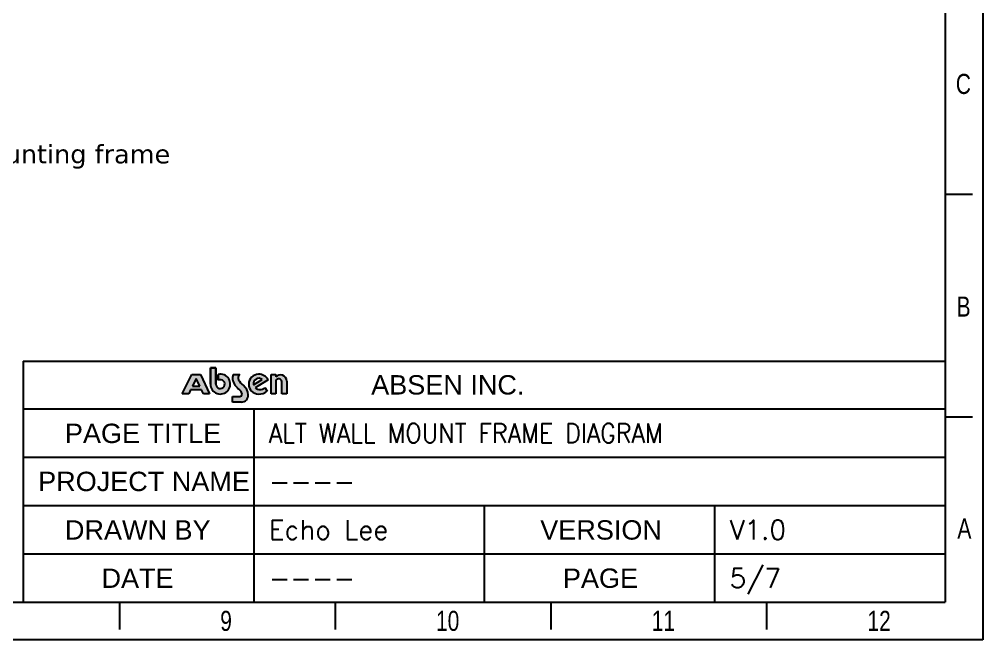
# Model space of a CAD drawing. Header units: millimetres. Extents: x 9226 to 36041, y 16031 to 21779.
# Drawn here: x 32931 to 36041, y 16032 to 18034 of the extents above; entities that cross this region are included whole.
import ezdxf
from ezdxf import colors
from ezdxf.entities.mleader import LeaderData, LeaderLine
from ezdxf.math import Vec2, Vec3

# ---------------------------------------------------------------- set-up
doc = ezdxf.new("R2010")
doc.units = ezdxf.units.MM
doc.layers.add('DIM', color=4, linetype='Continuous')
doc.layers.add('图框', color=7, linetype='Continuous')
doc.styles.add('CKSTANDARD', font='arial.ttf')
doc.styles.add('OSMS', font='verdana.ttf')
doc.styles.add('Roamns', font='romans.shx')

# ---------------------------------------------------------------- blocks, each defined once
blk = doc.blocks.new('A$C7F980674')
at = {"layer": 'DIM'}
h = blk.add_hatch(color=0, dxfattribs=at)
h.paths.add_polyline_path([(7.072382140899999e-05, 14.43823848652391), (17.54018542246194, 49.09321739150072), (32.43710042510065, 49.09321739150072), (48.55284257268067, 14.43823848652391), (37.85417935127042, 14.43823848652391), (34.52331861507264, 21.47508279329122), (15.18332810379797, 21.47508279329122), (11.78696234113886, 14.43823848652391)])
h.paths.add_polyline_path([(24.94748300875654, 41.70518833840833), (18.4432997739641, 28.22933563047082), (31.32622136492865, 28.22933563047082)], flags=16)
h = blk.add_hatch(color=0, dxfattribs=at)
edge = h.paths.add_edge_path()
edge.add_arc((102.73004367057, 13.90886456904809), 4.008224344635951, 268.9921655110325, 361.5919063077861)
edge.add_arc((99.15354010349256, 13.8520860173212), 7.585044519850372, 1.270112135883178, 51.07851824680055)
edge.add_arc((307.8846824545763, 226.7410586670685), 290.5958996836599, 223.1994758205292, 225.4213170999201, ccw=False)
edge.add_arc((110.0181443910987, 42.41204420301801), 20.20419257147762, 160.1829900287513, 226.2534819823607, ccw=False)
edge.add_line((91.01044081093276, 49.26161368391513), (102.8060160324094, 49.26161368391513))
edge.add_arc((108.2666153697937, 42.83305403733538), 8.434721350051746, 130.3455086857447, 201.7414345435993)
edge.add_arc((128.4138673179259, 54.80693761470138), 31.79540957994945, 208.3500157259416, 232.6470193688833)
edge.add_arc((94.72388420018251, 12.01322233724932), 22.67708241663319, 1.6072526751569853, 50.5832628822302, ccw=False)
edge.add_arc((105.8459691270836, 11.59352122360906), 11.59424323095258, -89.35383752252329, 5.224491977119385, ccw=False)
edge.add_line((105.9767223201925, 1.52956708916e-05), (89.85622180037899, 1.52956708916e-05))
edge.add_line((89.85622180037899, 1.52956708916e-05), (89.85622180037899, 9.9012602990897))
edge.add_line((89.85622180037899, 9.9012602990897), (102.6595425193372, 9.9012602990897))
edge = h.paths.add_edge_path()
edge.add_arc((171.7675726878224, 35.99111448746953), 5.592045124112526, 4.242312034283134, 157.3807249757778)
edge.add_line((166.6056627364887, 38.14184792619381), (166.6056627364887, 14.68336624098083))
edge.add_line((166.6056627364887, 14.68336624098083), (158.2999845909944, 14.68336624098083))
edge.add_line((158.2999845909944, 14.68336624098083), (158.2999845909944, 48.98261023246597))
edge.add_line((158.2999845909944, 48.98261023246597), (166.6056627364887, 48.98261023246597))
edge.add_line((166.6056627364887, 48.98261023246597), (166.6056627364887, 44.54051251930104))
edge.add_arc((175.059291137004, 37.22529775423028), 11.17927547709232, 0.8903209452371925, 139.1292395527885, ccw=False)
edge.add_line((186.2372169588634, 37.39900588159253), (186.2372169588634, 14.59949883442459))
edge.add_line((186.2372169588634, 14.59949883442459), (177.3442962794797, 14.59949883442459))
edge.add_line((177.3442962794797, 14.59949883442459), (177.3442962794797, 36.40478422593151))
edge = h.paths.add_edge_path(flags=16)
edge.add_arc((136.4442843357392, 32.77929143981055), 9.435952450654392, 49.48403791523462, 192.8465811329278)
edge.add_line((127.2445240183151, 30.68129030702039), (142.5744439341942, 39.9527384458579))
edge = h.paths.add_edge_path()
edge.add_arc((138.324037688988, 35.05001054707828), 12.98520101557842, 229.4306864689146, 313.987557062781)
edge.add_line((147.3422875163669, 25.70727992560023), (151.5778032950766, 19.0634939338488))
edge.add_arc((136.8676456241519, 38.39878950785715), 24.29490468469704, 268.4242694583239, 307.2636236800371, ccw=False)
edge.add_arc((136.1995790051587, 31.76485599069565), 17.65178410925637, 90, 269.99999999833244, ccw=False)
edge.add_arc((136.9909520029032, 31.53144809733931), 17.90269153484251, 25.559083157673115, 92.53353593303888, ccw=False)
edge.add_line((153.1417016008636, 39.25541415211593), (129.8788853118894, 25.18619552736891))
at = {"layer": '图框'}
h = blk.add_hatch(color=30, dxfattribs=at)
edge = h.paths.add_edge_path(flags=0)
edge.add_line((64.32187787050498, 49.15013919285958), (64.32187787050498, 38.7695952337333))
edge.add_arc((68.06519958705758, 31.86908890660379), 7.850442347056839, -179.99999999998067, 118.47852907585141, ccw=False)
edge.add_line((60.21475723999902, 31.86908890659288), (60.21475723999902, 60.55619218834499))
edge.add_line((60.21475723999902, 60.55619218834545), (50.38336833377252, 60.55619218834545))
edge.add_line((50.38336833377252, 60.55619218834545), (50.38336833377252, 31.86908890659334))
edge.add_arc((68.06519958705758, 31.86908890660379), 17.6818312532899, 180.0000000000095, 462.2222539588729)
at = {"layer": '图框', "color": 30}
for p, q in [((60.21475723999902, 60.55619218834545), (50.38336833377252, 60.55619218834545)), ((50.38336833377252, 60.55619218834545), (50.38336833377252, 31.86908890659288)), ((60.21475723999902, 31.86908890659288), (60.21475723999902, 60.55619218834545)), ((64.32187787050498, 49.15013919285047), (64.32187787050498, 38.76959523373262))]:
    blk.add_line(p, q, dxfattribs=at)
at = {"layer": '图框', "color": 30, "linetype": 'Continuous'}
for p, q in [((50.38336833377252, 60.55619218834545), (60.21475723999902, 60.55619218834545)), ((50.38336833377252, 31.86908890659288), (50.38336833377252, 60.55619218834545)), ((60.21475723999902, 60.55619218834545), (60.21475723999902, 31.86908890659288)), ((64.32187787050498, 38.76959523373262), (64.32187787050498, 49.15013919285047))]:
    blk.add_line(p, q, dxfattribs=at)
at = {"layer": '图框', "color": 7, "linetype": 'Continuous'}
for p, q in [((7.072382140899999e-05, 14.43823848652391), (17.54018542246194, 49.09321739150072)), ((17.54018542246194, 49.09321739150072), (32.43710042510065, 49.09321739150072)), ((24.94748300875654, 41.70518833840833), (18.4432997739641, 28.22933563047082)), ((31.32622136492865, 28.22933563047082), (24.94748300875654, 41.70518833840833)), ((32.43710042510065, 49.09321739150072), (48.55284257268067, 14.43823848652391)), ((91.01044081093276, 49.26161368391513), (102.8060160324094, 49.26161368391513)), ((127.2445240183151, 30.68129030702039), (142.5744439341942, 39.9527384458579)), ((153.1417016008636, 39.25541415211593), (129.8788853118894, 25.18619552736891)), ((158.2999845909944, 48.98261023246597), (166.6056627364887, 48.98261023246597)), ((158.2999845909944, 14.68336624098083), (158.2999845909944, 48.98261023246597)), ((166.6056627364887, 48.98261023246597), (166.6056627364887, 44.54051251930104)), ((166.6056627364887, 38.14184792619381), (166.6056627364887, 14.68336624098083)), ((177.3442962794797, 14.59949883442459), (177.3442962794797, 36.40478422593151)), ((186.2372169588634, 37.39900588159253), (186.2372169588634, 14.59949883442459)), ((15.18332810379797, 21.47508279329122), (11.78696234113886, 14.43823848652391)), ((34.52331861507264, 21.47508279329122), (15.18332810379797, 21.47508279329122)), ((18.4432997739641, 28.22933563047082), (31.32622136492865, 28.22933563047082)), ((37.85417935127042, 14.43823848652391), (34.52331861507264, 21.47508279329122)), ((147.3422875163669, 25.70727992560023), (151.5778032950766, 19.0634939338488)), ((11.78696234113886, 14.43823848652391), (7.072382140899999e-05, 14.43823848652391)), ((48.55284257268067, 14.43823848652391), (37.85417935127042, 14.43823848652391)), ((89.85622180037899, 9.9012602990897), (102.6595425193372, 9.9012602990897)), ((89.85622180037899, 1.52956708916e-05), (89.85622180037899, 9.9012602990897)), ((105.9767223201925, 1.52956708916e-05), (89.85622180037899, 1.52956708916e-05)), ((166.6056627364887, 14.68336624098083), (158.2999845909944, 14.68336624098083)), ((186.2372169588634, 14.59949883442459), (177.3442962794797, 14.59949883442459))]:
    blk.add_line(p, q, dxfattribs=at)
at = {"layer": '图框', "color": 30}
for radius, end in [(17.68183125329058, 102.2222539587313), (7.850442347058727, 118.4785290759734)]:
    blk.add_arc((68.06519958705758, 31.86908890660379), radius, 180, end, dxfattribs=at)
at = {"layer": '图框', "color": 30, "linetype": 'Continuous'}
for radius, end in [(17.68183125329058, 102.2222539587313), (7.850442347058727, 118.4785290759734)]:
    blk.add_arc((68.06519958705758, 31.86908890660379), radius, 180, end, dxfattribs=at)
at = {"layer": '图框', "color": 7, "linetype": 'Continuous'}
for centre, radius, start, end in [((110.0181443910987, 42.41204420301801), 20.20419257147762, 160.1829900287512, 226.2534819823607), ((108.2666153697937, 42.83305403733538), 8.434721350051746, 130.3455086857447, 201.7414345435993), ((128.4138673179259, 54.80693761470138), 31.79540957994945, 208.3500157259416, 232.6470193688833), ((136.1995790051587, 31.76485599069565), 17.65178410925637, 90, 269.9999999983326), ((136.4442843357392, 32.77929143981055), 9.435952450654392, 49.48403791523462, 192.8465811329278), ((136.9909520029032, 31.53144809733931), 17.90269153484251, 25.55908315767311, 92.53353593303889), ((175.059291137004, 37.22529775423028), 11.17927547709232, 0.890320945237155, 139.1292395527885), ((171.7675726878224, 35.99111448746953), 5.592045124112526, 4.242312034283134, 157.3807249757777), ((307.8846824545763, 226.7410586670685), 290.5958996836599, 223.1994758205292, 225.4213170999201), ((99.15354010349256, 13.8520860173212), 7.585044519850372, 1.270112135883178, 51.07851824680055), ((94.72388420018251, 12.01322233724932), 22.67708241663319, 1.607252675157019, 50.58326288223009), ((138.324037688988, 35.05001054707828), 12.98520101557842, 229.4306864689146, 313.987557062781), ((136.8676456241519, 38.39878950785715), 24.29490468469704, 268.4242694583239, 307.2636236800372), ((102.73004367057, 13.90886456904809), 4.008224344635951, 268.9921655110325, 1.591906307786035), ((105.8459691270836, 11.59352122360906), 11.59424323095258, 270.6461624774767, 5.224491977119398)]:
    blk.add_arc(centre, radius, start, end, dxfattribs=at)
blk = doc.blocks.new('standard template')
for p, q in [((37811.52914023175, 11245.03906297615), (37408.77739021767, 11245.03906297615)), ((23856.97153506272, 8795.713564875037), (37408.778564428, 8795.713564875037)), ((23856.97153506272, 8093.130701303396), (37408.778564428, 8093.130701303396)), ((27245.81191601179, 8093.130701303396), (27245.81191601179, 5254.107439613468)), ((37811.52914023175, 7972.681094107501), (37408.77739021767, 7972.681094107501)), ((23856.97153506272, 7383.374122341703), (37408.778564428, 7383.374122341703)), ((23856.97153506272, 6673.618568779083), (37408.778564428, 6673.618568779083)), ((30632.87504974536, 6673.618568779083), (30632.87504974536, 5254.107522819249)), ((34020.82680708668, 6673.618568779084), (34020.82689442195, 5254.107606046864)), ((23856.97153506272, 5963.863516895812), (37408.778564428, 5963.863516895812)), ((456.3043263761064, 5254.106781508859), (37408.77739021767, 5254.107689274438)), ((25275.88092102688, 4851.355031494943), (25275.88092102688, 5254.106781508859)), ((28447.55095239169, 4851.355031494943), (28447.55095239169, 5254.106781508859)), ((31619.22098375725, 4851.355031494943), (31619.22098375725, 5254.106781508859)), ((34790.89101512246, 4851.355031494943), (34790.89101512246, 5254.106781508859))]:
    blk.add_line(p, q)
at = {"color": 7}
for p, q in [((23856.97153506272, 8795.713564875037), (23856.97153506272, 5963.862502516924)), ((28855.9334232351, 8795.71354967167), (31733.56329402495, 8795.71354967167)), ((23856.97036085204, 5963.862847771017), (23856.97036085204, 5254.106781508859))]:
    blk.add_line(p, q, dxfattribs=at)
blk.add_lwpolyline([(37962.56104648763, 4700.323125238685), (-97.47932989458059, 4700.323125238685), (-97.47932989458059, 30879.18687618916), (37962.56104648763, 30879.18687618916)], close=True)
blk.add_lwpolyline([(456.3043263761064, 6673.618914033166), (456.3043263761064, 5963.862847771017), (456.3043263761064, 5254.106781508859), (456.3043263761064, 30225.88892618673), (37408.77739021536, 30225.88892618673), (37408.77739021536, 5254.106781508857)], dxfattribs=at)
at = {"color": 0, "xscale": 8.255519999999997, "yscale": 8.255519999999997, "zscale": 8.255519999999997}
blk.add_blockref('A$C7F980674', (26192.34157000923, 8194.850301169268), dxfattribs=at)
at = {"style": 'CKSTANDARD', "width": 0.75}
for s, p in [('C', (37566.68859191013, 12723.38024393472)), ('B', (37578.25507547724, 9450.065394360612)), ('A', (37589.82155904549, 6188.317028351992)), ('9', (26752.44071521712, 4830.398885600231)), ('10', (29924.11074658232, 4830.398885600231)), ('11', (33095.7807779475, 4830.398885600231)), ('12', (36267.45080931267, 4830.398885600231))]:
    blk.add_text(s, height=294.7531236609044, dxfattribs=at).set_placement(p)
at = {"char_height": 284.520887302088, "attachment_point": 1, "style": 'Roamns'}
for s, insert, width in [('{\\fArial|b0|i0|c0|p34;ABSEN INC.}', (28971.93233673383, 8589.519935694101), 3912.014128152973), ('{\\fArial|b0|i0|c0|p34;PAGE TITLE}', (24469.27002041139, 7876.177268086687), 3912.014128152973), ('{\\fArial|b0|i0|c0|p34;PROJECT NAME}', (24075.34686825149, 7170.007803169789), 3305.733494093198), ('{\\fArial|b0|i0|c0|p34;DRAWN BY}', (24469.27002041139, 6456.665135562374), 3912.014128152973), ('{\\fArial|b0|i0|c0|p34;VERSION}', (31457.34323196745, 6456.665135562374), 3912.014128152973), ('{\\fArial|b0|i0|c0|p34;DATE}', (25007.6770378442, 5746.910083679103), 3912.014128152973), ('{\\fArial|b0|i0|c0|p34;PAGE}', (31790.67484066828, 5746.909612582457), 3912.014128152973)]:
    blk.add_mtext(s, dxfattribs=dict(at, insert=insert, width=width))
at = {"style": 'Roamns'}
for tag, p in [('PAGE_NAME', (27465.9633492592, 7593.658508723252)), ('PROJECT_NAME', (27465.9633492592, 6883.902955160633)), ('DRAWN_NAME', (27465.9633492592, 6174.147903277361)), ('VERSION', (34240.97828400169, 6174.147903277361)), ('SELECT_DATA', (27465.9633492592, 5464.391825995019)), ('PAGE_NUMBER', (34240.97828400169, 5464.391992428408))]:
    blk.add_attdef(tag, p, '', height=284.520887302088, dxfattribs=at)

msp = doc.modelspace()

# ---------------------------------------------------------------- block references
at = {"lineweight": -3, "transparency": 33554595}
ref = msp.add_blockref('standard template', (27707.26311574055, 14999.95004580195), dxfattribs=dict(at, xscale=0.2195238361378187, yscale=0.2195238361378187, zscale=0.2195238361378187))
ref.add_attrib('PAGE_NAME', 'ALT WALL MOUNT FRAME DIAGRAM', (33736.69675339064, 16666.93909195747), dxfattribs={"height": 62.45911664189034, "style": 'Roamns', "width": 0.9})
ref.add_attrib('PROJECT_NAME', '----', (33736.69675339064, 16511.13083011928), dxfattribs={"height": 62.45911664189034, "style": 'Roamns'})
ref.add_attrib('DRAWN_NAME', 'Echo Lee', (33736.69675339064, 16355.32267841168), dxfattribs={"height": 62.45911664189034, "style": 'Roamns'})
ref.add_attrib('SELECT_DATA', '----', (33736.69675339064, 16199.51430160453), dxfattribs={"height": 62.45911664189033, "style": 'Roamns'})
ref.add_attrib('VERSION', 'V1.0', (35223.97402175633, 16355.32267841168), dxfattribs={"height": 62.45911664189034, "style": 'Roamns'})
ref.add_attrib('PAGE_NUMBER', '5/7', (35223.97402175633, 16199.51433814061), dxfattribs={"height": 62.45911664189034, "style": 'Roamns'})

# ---------------------------------------------------------------- leaders
at = {"color": 114, "lineweight": -3, "true_color": 0x139b48}
ml = msp.add_multileader_mtext('Standard', dxfattribs=at)
ml.set_content('{\\C114;\\c4758291;Green means the wall mounting frame}', color=4, style='OSMS')
ml.set_leader_properties()
ml.build(insert=Vec2(0, 0))
ml.multileader.update_dxf_attribs({"dogleg_length": 3, "arrow_head_size": 30.48})
ctx = ml.context
ctx.base_point, ctx.char_height, ctx.arrow_head_size, ctx.landing_gap_size, ctx.plane_origin, ctx.plane_x_axis, ctx.plane_y_axis = Vec3(31812.12185425883, 17590.42864392024), 60, 30.48, 11.43, Vec3(31362.52321115687, 17236.89717118057), Vec3(1, -2.449293598294706e-16), Vec3(2.449293598294706e-16, 1)
notes = []
notes.append((ctx, [(1, (1, 1, 0), (31379.99611220943, 17590.42864392024), (1, -2.449293598294706e-16), 432.125742049402, [(0, [(31221.92515446401, 18164.73435058907)], 0, [])])]))
ctx.mtext.insert, ctx.mtext.text_direction, ctx.mtext.width, ctx.mtext.defined_height, ctx.mtext.flow_direction = Vec3(31823.55185425883, 17628.95114224126), Vec3(1, -2.449293598294706e-16), 3181.420095517054, 605.0771491423817, 5
for ctx, leaders in notes:
    for number, flags, end, landing, length, lines in leaders:
        leader = LeaderData()
        leader.index, (leader.has_last_leader_line, leader.has_dogleg_vector, leader.attachment_direction) = number, flags
        leader.last_leader_point, leader.dogleg_vector, leader.dogleg_length = Vec3(end), Vec3(landing), length
        for number, points, colour, breaks in lines:
            line = LeaderLine()
            line.index, line.vertices, line.color, line.breaks = number, Vec3.list(points), colors.encode_raw_color(colour), breaks
            leader.lines.append(line)
        ctx.leaders.append(leader)

doc.saveas('drawing.dxf')
